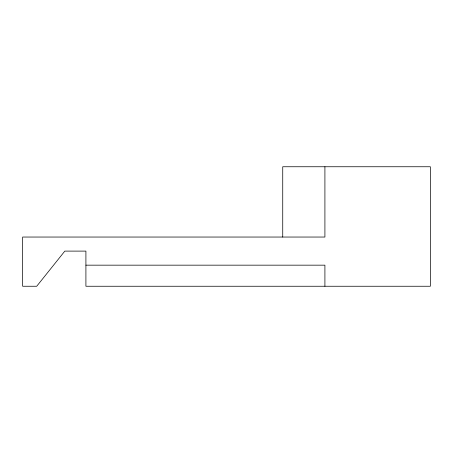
<?xml version="1.0" encoding="UTF-8"?>
<svg xmlns="http://www.w3.org/2000/svg" width="453" height="453" viewBox="0 0 453 453"><rect width="100%" height="100%" fill="white"/><g stroke="black" fill="none" stroke-linecap="round" stroke-linejoin="round"><path stroke-width="0.68" d="M85.911 265.164L324.909 265.164L324.909 286.251M324.909 166.749L324.909 237.044L22.65 237.044L22.65 286.251L36.71 286.251L64.824 251.104L85.911 251.104L85.911 286.251L430.35 286.251L430.35 166.749L282.734 166.749L282.734 237.044"/></g></svg>
